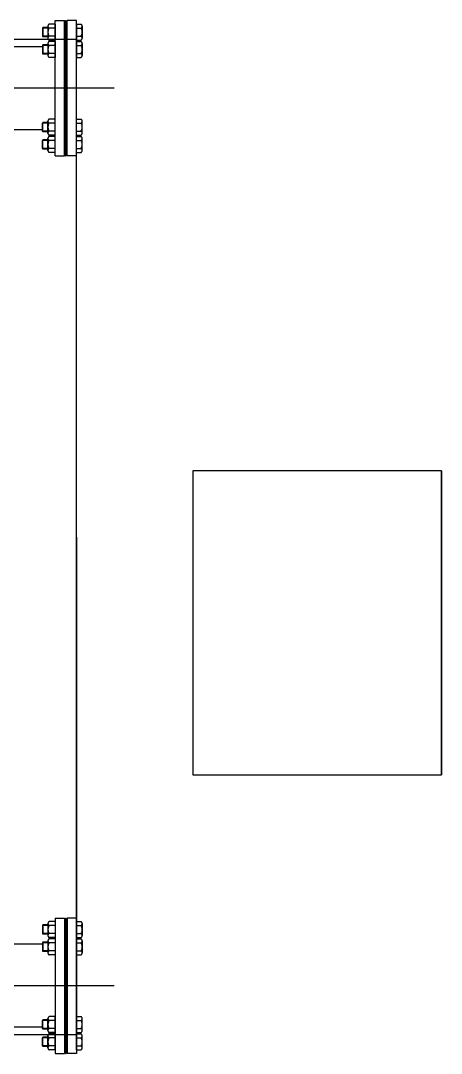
# Model space of a CAD drawing. Header units: millimetres. Extents: x 10462777 to 22643323, y 453826 to 1389191.
# Drawn here: x 11241330 to 11242091, y 623480 to 625348 of the extents above; entities that cross this region are included whole.
import ezdxf

# ---------------------------------------------------------------- set-up
doc = ezdxf.new("R2010")
doc.units = ezdxf.units.MM
doc.header["$LTSCALE"] = 200
doc.header["$MEASUREMENT"] = 0
doc.linetypes.add('CENTER', pattern=[2, 1.25, -0.25, 0.25, -0.25])
doc.layers.get('0').update_dxf_attribs({"linetype": 'CONTINUOUS'})
doc.layers.add('1', color=1, linetype='CENTER')
doc.layers.add('IN1', color=7, linetype='CONTINUOUS')

msp = doc.modelspace()

# ---------------------------------------------------------------- linework, layer by layer
at = {"color": 7}
for p, q in [((11241430.85063, 625313.93469), (11239430.85063, 625313.93469)), ((11241430.85063, 623513.93469), (11241430.85063, 625313.93469)), ((11241430.85063, 624413.93469), (11241430.85063, 625225.93469)), ((11242091.32522, 624533.70034), (11241641.32522, 624533.70034)), ((11241641.32522, 624533.70034), (11241641.32522, 623983.70034)), ((11242091.32522, 623983.70034), (11242091.32522, 624533.70034)), ((11241430.85063, 623513.93469), (11241430.85063, 624413.93469)), ((11241430.85063, 624413.93469), (11241430.85063, 623601.93469)), ((11241641.32522, 623983.70034), (11242091.32522, 623983.70034)), ((11239430.85063, 623513.93469), (11241430.85063, 623513.93469))]:
    msp.add_line(p, q, dxfattribs=at)
at = {"color": 0, "linetype": 'CENTER', "ltscale": 2}
for p, q in [((11241369.24425, 625300.93469), (11239454.45138, 625300.93469)), ((11241369.24425, 623527.37513), (11239454.45138, 623527.37513))]:
    msp.add_line(p, q, dxfattribs=at)
at = {"color": 0, "linetype": 'CENTER'}
for p, q in [((11241498.90754, 625225.93469), (11239288.82466, 625225.93469)), ((11241498.90754, 623602.37513), (11239288.82466, 623602.37513)), ((11241498.90754, 623602.37513), (11239288.82466, 623602.37513))]:
    msp.add_line(p, q, dxfattribs=at)
at = {"layer": '1', "color": 0}
for p, q in [((11241392.55477, 625348.26337), (11241409.20514, 625348.26337)), ((11241392.55477, 625103.606), (11241392.55477, 625348.26337)), ((11241409.20514, 625103.606), (11241409.20514, 625348.26337)), ((11241410.87018, 625348.26337), (11241412.53522, 625348.26337)), ((11241410.87018, 625319.95774), (11241410.87018, 625348.26337)), ((11241412.53522, 625319.95774), (11241412.53522, 625348.26337)), ((11241430.85063, 625348.26337), (11241414.20026, 625348.26337)), ((11241414.20026, 625103.606), (11241414.20026, 625348.26337)), ((11241430.85063, 625103.606), (11241430.85063, 625348.26337)), ((11241370.2849, 625335.82492), (11241369.24425, 625334.78427)), ((11241379.23447, 625334.78427), (11241369.24425, 625334.78427)), ((11241369.24425, 625334.78427), (11241369.24425, 625320.21519)), ((11241370.2849, 625335.82492), (11241370.2849, 625319.17454)), ((11241379.23447, 625335.82492), (11241370.2849, 625335.82492)), ((11241379.23447, 625338.30166), (11241379.23447, 625316.6978)), ((11241392.55477, 625341.9023), (11241381.31331, 625341.9023)), ((11241392.55477, 625334.70102), (11241381.31331, 625334.70102)), ((11241392.55477, 625341.9023), (11241392.55477, 625313.09716)), ((11241430.85063, 625341.9023), (11241430.85063, 625313.09716)), ((11241430.85063, 625341.9023), (11241430.85063, 625313.09716)), ((11241430.85063, 625341.9023), (11241439.17828, 625341.9023)), ((11241430.85063, 625334.70102), (11241439.17828, 625334.70102)), ((11241441.25711, 625338.30166), (11241441.25711, 625316.6978)), ((11241369.24425, 625320.21519), (11241370.2849, 625319.17454)), ((11241379.23447, 625320.21519), (11241369.24425, 625320.21519)), ((11241379.23447, 625319.17454), (11241370.2849, 625319.17454)), ((11241392.55477, 625320.29844), (11241381.31331, 625320.29844)), ((11241392.55477, 625313.09716), (11241381.31331, 625313.09716)), ((11241409.20514, 625319.95774), (11241410.87018, 625319.95774)), ((11241410.87018, 625131.91164), (11241410.87018, 625319.95774)), ((11241412.53522, 625131.91164), (11241412.53522, 625319.95774)), ((11241414.20026, 625319.95774), (11241412.53522, 625319.95774)), ((11241430.85063, 625320.29844), (11241439.17828, 625320.29844)), ((11241430.85063, 625313.09716), (11241439.17828, 625313.09716)), ((11241370.2849, 625304.58152), (11241369.24425, 625303.54087)), ((11241379.23447, 625303.54087), (11241369.24425, 625303.54087)), ((11241369.24425, 625303.54087), (11241369.24425, 625288.9718)), ((11241379.23447, 625304.58152), (11241370.2849, 625304.58152)), ((11241370.2849, 625304.58152), (11241370.2849, 625287.93115)), ((11241379.23447, 625307.05826), (11241379.23447, 625285.45441)), ((11241392.55477, 625310.65891), (11241381.31331, 625310.65891)), ((11241392.55477, 625303.45762), (11241381.31331, 625303.45762)), ((11241392.55477, 625310.65891), (11241392.55477, 625281.85376)), ((11241430.85063, 625310.65891), (11241430.85063, 625281.85376)), ((11241430.85063, 625310.65891), (11241430.85063, 625281.85376)), ((11241430.85063, 625310.65891), (11241439.17828, 625310.65891)), ((11241430.85063, 625303.45762), (11241439.17828, 625303.45762)), ((11241441.25711, 625307.05826), (11241441.25711, 625285.45441)), ((11241369.24425, 625288.9718), (11241370.2849, 625287.93115)), ((11241379.23447, 625288.9718), (11241369.24425, 625288.9718)), ((11241379.23447, 625287.93115), (11241370.2849, 625287.93115)), ((11241392.55477, 625289.05505), (11241381.31331, 625289.05505)), ((11241392.55477, 625281.85376), (11241381.31331, 625281.85376)), ((11241430.85063, 625289.05505), (11241439.17828, 625289.05505)), ((11241430.85063, 625281.85376), (11241439.17828, 625281.85376)), ((11241369.24425, 625162.89758), (11241370.2849, 625163.93823)), ((11241379.23447, 625162.89758), (11241369.24425, 625162.89758)), ((11241369.24425, 625148.3285), (11241369.24425, 625162.89758)), ((11241379.23447, 625163.93823), (11241370.2849, 625163.93823)), ((11241370.2849, 625147.28785), (11241370.2849, 625163.93823)), ((11241379.23447, 625144.81111), (11241379.23447, 625166.41497)), ((11241392.55477, 625170.01561), (11241381.31331, 625170.01561)), ((11241392.55477, 625162.81433), (11241381.31331, 625162.81433)), ((11241392.55477, 625141.21047), (11241392.55477, 625170.01561)), ((11241430.85063, 625141.21047), (11241430.85063, 625170.01561)), ((11241430.85063, 625141.21047), (11241430.85063, 625170.01561)), ((11241430.85063, 625170.01561), (11241439.17828, 625170.01561)), ((11241430.85063, 625162.81433), (11241439.17828, 625162.81433)), ((11241441.25711, 625144.81111), (11241441.25711, 625166.41497)), ((11241369.24425, 625150.93469), (11241198.00026, 625150.93469)), ((11241370.2849, 625147.28785), (11241369.24425, 625148.3285)), ((11241379.23447, 625148.3285), (11241369.24425, 625148.3285)), ((11241379.23447, 625147.28785), (11241370.2849, 625147.28785)), ((11241392.55477, 625148.41175), (11241381.31331, 625148.41175)), ((11241430.85063, 625148.41175), (11241439.17828, 625148.41175)), ((11241369.24425, 625131.65418), (11241370.2849, 625132.69483)), ((11241379.23447, 625131.65418), (11241369.24425, 625131.65418)), ((11241369.24425, 625117.08511), (11241369.24425, 625131.65418)), ((11241379.23447, 625132.69483), (11241370.2849, 625132.69483)), ((11241370.2849, 625116.04446), (11241370.2849, 625132.69483)), ((11241379.23447, 625113.56772), (11241379.23447, 625135.17158)), ((11241392.55477, 625141.21047), (11241381.31331, 625141.21047)), ((11241392.55477, 625138.77222), (11241381.31331, 625138.77222)), ((11241392.55477, 625131.57093), (11241381.31331, 625131.57093)), ((11241392.55477, 625109.96707), (11241392.55477, 625138.77222)), ((11241409.20514, 625131.91164), (11241410.87018, 625131.91164)), ((11241410.87018, 625131.91164), (11241410.87018, 625103.606)), ((11241414.20026, 625131.91164), (11241412.53522, 625131.91164)), ((11241412.53522, 625131.91164), (11241412.53522, 625103.606)), ((11241430.85063, 625141.21047), (11241439.17828, 625141.21047)), ((11241430.85063, 625109.96707), (11241430.85063, 625138.77222)), ((11241430.85063, 625109.96707), (11241430.85063, 625138.77222)), ((11241430.85063, 625138.77222), (11241439.17828, 625138.77222)), ((11241430.85063, 625131.57093), (11241439.17828, 625131.57093)), ((11241441.25711, 625113.56772), (11241441.25711, 625135.17158)), ((11241379.23447, 625117.08511), (11241369.24425, 625117.08511)), ((11241370.2849, 625116.04446), (11241369.24425, 625117.08511)), ((11241379.23447, 625116.04446), (11241370.2849, 625116.04446)), ((11241392.55477, 625117.16836), (11241381.31331, 625117.16836)), ((11241392.55477, 625109.96707), (11241381.31331, 625109.96707)), ((11241430.85063, 625117.16836), (11241439.17828, 625117.16836)), ((11241430.85063, 625109.96707), (11241439.17828, 625109.96707)), ((11241392.55477, 625103.606), (11241409.20514, 625103.606)), ((11241410.87018, 625103.606), (11241412.53522, 625103.606)), ((11241430.85063, 625103.606), (11241414.20026, 625103.606)), ((11241392.55477, 623724.70381), (11241409.20514, 623724.70381)), ((11241392.55477, 623724.70381), (11241392.55477, 623480.04644)), ((11241409.20514, 623724.70381), (11241409.20514, 623480.04644)), ((11241410.87018, 623724.70381), (11241412.53522, 623724.70381)), ((11241410.87018, 623696.39818), (11241410.87018, 623724.70381)), ((11241412.53522, 623696.39818), (11241412.53522, 623724.70381)), ((11241430.85063, 623724.70381), (11241414.20026, 623724.70381)), ((11241414.20026, 623724.70381), (11241414.20026, 623480.04644)), ((11241430.85063, 623724.70381), (11241430.85063, 623480.04644)), ((11241370.2849, 623712.26535), (11241369.24425, 623711.2247)), ((11241379.23447, 623711.2247), (11241369.24425, 623711.2247)), ((11241369.24425, 623711.2247), (11241369.24425, 623696.65563)), ((11241379.23447, 623712.26535), (11241370.2849, 623712.26535)), ((11241370.2849, 623712.26535), (11241370.2849, 623695.61498)), ((11241379.23447, 623714.7421), (11241379.23447, 623693.13824)), ((11241392.55477, 623718.34274), (11241381.31331, 623718.34274)), ((11241392.55477, 623711.14145), (11241381.31331, 623711.14145)), ((11241392.55477, 623718.34274), (11241392.55477, 623689.53759)), ((11241430.85063, 623718.34274), (11241430.85063, 623689.53759)), ((11241430.85063, 623718.34274), (11241430.85063, 623689.53759)), ((11241430.85063, 623718.34274), (11241439.17828, 623718.34274)), ((11241430.85063, 623711.14145), (11241439.17828, 623711.14145)), ((11241441.25711, 623714.7421), (11241441.25711, 623693.13824)), ((11241379.23447, 623696.65563), (11241369.24425, 623696.65563)), ((11241369.24425, 623696.65563), (11241370.2849, 623695.61498)), ((11241379.23447, 623695.61498), (11241370.2849, 623695.61498)), ((11241392.55477, 623696.73888), (11241381.31331, 623696.73888)), ((11241392.55477, 623689.53759), (11241381.31331, 623689.53759)), ((11241392.55477, 623687.09935), (11241381.31331, 623687.09935)), ((11241392.55477, 623687.09935), (11241392.55477, 623658.2942)), ((11241409.20514, 623696.39818), (11241410.87018, 623696.39818)), ((11241410.87018, 623696.39818), (11241410.87018, 623508.35207)), ((11241412.53522, 623696.39818), (11241412.53522, 623508.35207)), ((11241414.20026, 623696.39818), (11241412.53522, 623696.39818)), ((11241430.85063, 623696.73888), (11241439.17828, 623696.73888)), ((11241430.85063, 623689.53759), (11241439.17828, 623689.53759)), ((11241430.85063, 623687.09935), (11241430.85063, 623658.2942)), ((11241430.85063, 623687.09935), (11241430.85063, 623658.2942)), ((11241430.85063, 623687.09935), (11241439.17828, 623687.09935)), ((11241369.24425, 623677.37513), (11241198.00026, 623677.37513)), ((11241370.2849, 623681.02196), (11241369.24425, 623679.98131)), ((11241379.23447, 623679.98131), (11241369.24425, 623679.98131)), ((11241369.24425, 623679.98131), (11241369.24425, 623665.41224)), ((11241379.23447, 623681.02196), (11241370.2849, 623681.02196)), ((11241370.2849, 623681.02196), (11241370.2849, 623664.37159)), ((11241379.23447, 623683.4987), (11241379.23447, 623661.89484)), ((11241392.55477, 623679.89806), (11241381.31331, 623679.89806)), ((11241430.85063, 623679.89806), (11241439.17828, 623679.89806)), ((11241441.25711, 623683.4987), (11241441.25711, 623661.89484)), ((11241379.23447, 623665.41224), (11241369.24425, 623665.41224)), ((11241369.24425, 623665.41224), (11241370.2849, 623664.37159)), ((11241379.23447, 623664.37159), (11241370.2849, 623664.37159)), ((11241392.55477, 623665.49549), (11241381.31331, 623665.49549)), ((11241392.55477, 623658.2942), (11241381.31331, 623658.2942)), ((11241430.85063, 623665.49549), (11241439.17828, 623665.49549)), ((11241430.85063, 623658.2942), (11241439.17828, 623658.2942)), ((11241369.24425, 623539.33802), (11241370.2849, 623540.37866)), ((11241379.23447, 623539.33802), (11241369.24425, 623539.33802)), ((11241369.24425, 623524.76894), (11241369.24425, 623539.33802)), ((11241379.23447, 623540.37866), (11241370.2849, 623540.37866)), ((11241370.2849, 623523.72829), (11241370.2849, 623540.37866)), ((11241379.23447, 623521.25155), (11241379.23447, 623542.85541)), ((11241392.55477, 623546.45605), (11241381.31331, 623546.45605)), ((11241392.55477, 623539.25476), (11241381.31331, 623539.25476)), ((11241392.55477, 623517.65091), (11241392.55477, 623546.45605)), ((11241430.85063, 623517.65091), (11241430.85063, 623546.45605)), ((11241430.85063, 623517.65091), (11241430.85063, 623546.45605)), ((11241430.85063, 623546.45605), (11241439.17828, 623546.45605)), ((11241430.85063, 623539.25476), (11241439.17828, 623539.25476)), ((11241441.25711, 623521.25155), (11241441.25711, 623542.85541)), ((11241379.23447, 623524.76894), (11241369.24425, 623524.76894)), ((11241370.2849, 623523.72829), (11241369.24425, 623524.76894)), ((11241379.23447, 623523.72829), (11241370.2849, 623523.72829)), ((11241392.55477, 623524.85219), (11241381.31331, 623524.85219)), ((11241392.55477, 623517.65091), (11241381.31331, 623517.65091)), ((11241430.85063, 623524.85219), (11241439.17828, 623524.85219)), ((11241430.85063, 623517.65091), (11241439.17828, 623517.65091)), ((11241369.24425, 623508.09462), (11241370.2849, 623509.13527)), ((11241379.23447, 623508.09462), (11241369.24425, 623508.09462)), ((11241369.24425, 623493.52555), (11241369.24425, 623508.09462)), ((11241370.2849, 623492.4849), (11241370.2849, 623509.13527)), ((11241379.23447, 623509.13527), (11241370.2849, 623509.13527)), ((11241379.23447, 623490.00816), (11241379.23447, 623511.61201)), ((11241392.55477, 623515.21266), (11241381.31331, 623515.21266)), ((11241392.55477, 623508.01137), (11241381.31331, 623508.01137)), ((11241392.55477, 623486.40751), (11241392.55477, 623515.21266)), ((11241409.20514, 623508.35207), (11241410.87018, 623508.35207)), ((11241410.87018, 623508.35207), (11241410.87018, 623480.04644)), ((11241414.20026, 623508.35207), (11241412.53522, 623508.35207)), ((11241412.53522, 623508.35207), (11241412.53522, 623480.04644)), ((11241430.85063, 623486.40751), (11241430.85063, 623515.21266)), ((11241430.85063, 623486.40751), (11241430.85063, 623515.21266)), ((11241430.85063, 623515.21266), (11241439.17828, 623515.21266)), ((11241430.85063, 623508.01137), (11241439.17828, 623508.01137)), ((11241441.25711, 623490.00816), (11241441.25711, 623511.61201)), ((11241370.2849, 623492.4849), (11241369.24425, 623493.52555)), ((11241379.23447, 623493.52555), (11241369.24425, 623493.52555)), ((11241379.23447, 623492.4849), (11241370.2849, 623492.4849)), ((11241392.55477, 623493.6088), (11241381.31331, 623493.6088)), ((11241392.55477, 623486.40751), (11241381.31331, 623486.40751)), ((11241392.55477, 623480.04644), (11241409.20514, 623480.04644)), ((11241410.87018, 623480.04644), (11241412.53522, 623480.04644)), ((11241430.85063, 623480.04644), (11241414.20026, 623480.04644)), ((11241430.85063, 623493.6088), (11241439.17828, 623493.6088)), ((11241430.85063, 623486.40751), (11241439.17828, 623486.40751))]:
    msp.add_line(p, q, dxfattribs=at)
for centre, radius, start, end in [((11241383.39214, 625338.30166), 4.15766, 120, 240), ((11241392.74688, 625327.49973), 13.51241, 147.79577248, 212.20422752), ((11241437.09945, 625338.30166), 4.15766, 300, 60), ((11241427.7447, 625327.49973), 13.51241, 327.79577248, 32.20422752), ((11241383.39214, 625316.6978), 4.15766, 120, 240), ((11241437.09945, 625316.6978), 4.15766, 300, 60), ((11241383.39214, 625307.05826), 4.15766, 120, 240), ((11241392.74688, 625296.25634), 13.51241, 147.79577248, 212.20422752), ((11241437.09945, 625307.05826), 4.15766, 300, 60), ((11241427.7447, 625296.25634), 13.51241, 327.79577248, 32.20422752), ((11241383.39214, 625285.45441), 4.15766, 120, 240), ((11241437.09945, 625285.45441), 4.15766, 300, 60), ((11241383.39214, 625166.41497), 4.15766, 120, 240), ((11241392.74688, 625155.61304), 13.51241, 147.79577248, 212.20422752), ((11241437.09945, 625166.41497), 4.15766, 300, 60), ((11241427.7447, 625155.61304), 13.51241, 327.79577248, 32.20422752), ((11241383.39214, 625144.81111), 4.15766, 120, 240), ((11241437.09945, 625144.81111), 4.15766, 300, 60), ((11241383.39214, 625135.17158), 4.15766, 120, 240), ((11241392.74688, 625124.36965), 13.51241, 147.79577248, 212.20422752), ((11241437.09945, 625135.17158), 4.15766, 300, 60), ((11241427.7447, 625124.36965), 13.51241, 327.79577248, 32.20422752), ((11241383.39214, 625113.56772), 4.15766, 120, 240), ((11241437.09945, 625113.56772), 4.15766, 300, 60), ((11241383.39214, 623714.7421), 4.15766, 120, 240), ((11241392.74688, 623703.94017), 13.51241, 147.79577248, 212.20422752), ((11241437.09945, 623714.7421), 4.15766, 300, 60), ((11241427.7447, 623703.94017), 13.51241, 327.79577248, 32.20422752), ((11241383.39214, 623693.13824), 4.15766, 120, 240), ((11241383.39214, 623683.4987), 4.15766, 120, 240), ((11241437.09945, 623693.13824), 4.15766, 300, 60), ((11241437.09945, 623683.4987), 4.15766, 300, 60), ((11241392.74688, 623672.69677), 13.51241, 147.79577248, 212.20422752), ((11241427.7447, 623672.69677), 13.51241, 327.79577248, 32.20422752), ((11241383.39214, 623661.89484), 4.15766, 120, 240), ((11241437.09945, 623661.89484), 4.15766, 300, 60), ((11241383.39214, 623542.85541), 4.15766, 120, 240), ((11241392.74688, 623532.05348), 13.51241, 147.79577248, 212.20422752), ((11241437.09945, 623542.85541), 4.15766, 300, 60), ((11241427.7447, 623532.05348), 13.51241, 327.79577248, 32.20422752), ((11241383.39214, 623521.25155), 4.15766, 120, 240), ((11241437.09945, 623521.25155), 4.15766, 300, 60), ((11241383.39214, 623511.61201), 4.15766, 120, 240), ((11241392.74688, 623500.81008), 13.51241, 147.79577248, 212.20422752), ((11241437.09945, 623511.61201), 4.15766, 300, 60), ((11241427.7447, 623500.81008), 13.51241, 327.79577248, 32.20422752), ((11241383.39214, 623490.00816), 4.15766, 120, 240), ((11241437.09945, 623490.00816), 4.15766, 300, 60)]:
    msp.add_arc(centre, radius, start, end, dxfattribs=at)
at = {"layer": 'IN1', "color": 3}
msp.add_line((11242091.32522, 624533.70034), (11242091.32522, 623983.70034), dxfattribs=at)

doc.saveas('drawing.dxf')
